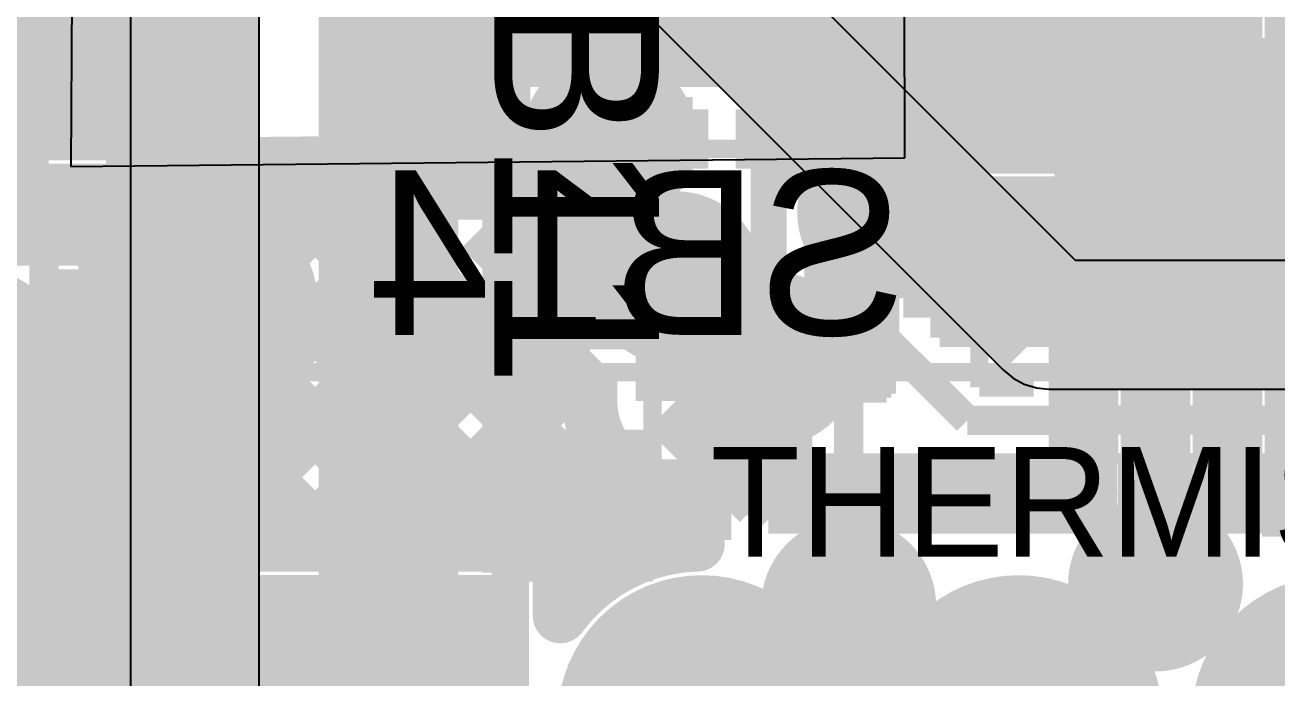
# Model space of a CAD drawing. Header units: millimetres. Extents: x 1.69 to 2.7, y 2.72 to 5.58.
# Drawn here: x 2.0279 to 2.37, y 3.7635 to 3.942 of the extents above; entities that cross this region are included whole.
import ezdxf

# ---------------------------------------------------------------- set-up
doc = ezdxf.new("R2010")
doc.units = ezdxf.units.MM
doc.header["$MEASUREMENT"] = 0
for name, color, linetype in [('BottomLayer', 5, 'Continuous'), ('BottomOverlay', 54, 'Continuous'), ('BottomPaste', 16, 'Continuous'), ('BottomSolder', 6, 'Continuous'), ('InternalPlane1', 76, 'Continuous'), ('InternalPlane2', 16, 'Continuous'), ('MultiLayer', 9, 'Continuous'), ('PadHoleLayer', 156, 'Continuous'), ('TopLayer', 1, 'Continuous'), ('TopOverlay', 2, 'Continuous'), ('TopPaste', 8, 'Continuous'), ('TopSolder', 216, 'Continuous'), ('ViaHoleLayer', 16, 'Continuous')]:
    doc.layers.add(name, color=color, linetype=linetype)

# ---------------------------------------------------------------- blocks, each defined once
blk = doc.blocks.new('8_UDFN_11')
at = {"layer": 'TopLayer'}
for points in [[(-0.04646, 0.02362), (-0.02658, 0.02362), (-0.04646, 0.03543), (-0.02658, 0.03543)], [(0.02658, 0.02362), (0.04646, 0.02362), (0.02658, 0.03543), (0.04646, 0.03543)], [(-0.01772, -0.03346), (0.01772, -0.03346), (-0.01772, 0.03346), (0.01772, 0.03346)], [(-0.04646, 0.00394), (-0.02658, 0.00394), (-0.04646, 0.01575), (-0.02658, 0.01575)], [(0.02658, 0.00394), (0.04646, 0.00394), (0.02658, 0.01575), (0.04646, 0.01575)], [(-0.04646, -0.01575), (-0.02658, -0.01575), (-0.04646, -0.00394), (-0.02658, -0.00394)], [(0.02658, -0.01575), (0.04646, -0.01575), (0.02658, -0.00394), (0.04646, -0.00394)], [(-0.04646, -0.03543), (-0.02658, -0.03543), (-0.04646, -0.02362), (-0.02658, -0.02362)], [(0.02658, -0.03543), (0.04646, -0.03543), (0.02658, -0.02362), (0.04646, -0.02362)]]:
    blk.add_solid(points, dxfattribs=at)
at = {"layer": 'TopOverlay'}
for points, const_width in [([(-0.04617, 0.043, 1), (-0.04783, 0.043, 1)], 0.00787), ([(-0.0498, 0.043, 1), (-0.04587, 0.043, 1)], 0.00394), ([(-0.04813, 0.043, 1), (-0.0442, 0.043, 1)], 0.00394)]:
    blk.add_lwpolyline(points, format="xyb", close=True, dxfattribs=dict(at, const_width=const_width))
at = {"layer": 'TopOverlay', "const_width": 0.005}
for points in [[(-0.03017, 0.043), (0.03983, 0.043)], [(-0.03017, -0.043), (0.03983, -0.043)]]:
    blk.add_lwpolyline(points, dxfattribs=at)
at = {"layer": 'TopPaste'}
for points in [[(-0.04646, 0.02362), (-0.02658, 0.02362), (-0.04646, 0.03543), (-0.02658, 0.03543)], [(0.02658, 0.02362), (0.04646, 0.02362), (0.02658, 0.03543), (0.04646, 0.03543)], [(-0.01772, -0.03346), (0.01772, -0.03346), (-0.01772, 0.03346), (0.01772, 0.03346)], [(-0.04646, 0.00394), (-0.02658, 0.00394), (-0.04646, 0.01575), (-0.02658, 0.01575)], [(0.02658, 0.00394), (0.04646, 0.00394), (0.02658, 0.01575), (0.04646, 0.01575)], [(-0.04646, -0.01575), (-0.02658, -0.01575), (-0.04646, -0.00394), (-0.02658, -0.00394)], [(0.02658, -0.01575), (0.04646, -0.01575), (0.02658, -0.00394), (0.04646, -0.00394)], [(-0.04646, -0.03543), (-0.02658, -0.03543), (-0.04646, -0.02362), (-0.02658, -0.02362)], [(0.02658, -0.03543), (0.04646, -0.03543), (0.02658, -0.02362), (0.04646, -0.02362)]]:
    blk.add_solid(points, dxfattribs=at)
at = {"layer": 'TopSolder'}
for points in [[(-0.05046, 0.01962), (-0.02258, 0.01962), (-0.05046, 0.03943), (-0.02258, 0.03943)], [(0.02258, 0.01962), (0.05046, 0.01962), (0.02258, 0.03943), (0.05046, 0.03943)], [(-0.02172, -0.03746), (0.02172, -0.03746), (-0.02172, 0.03746), (0.02172, 0.03746)], [(-0.05046, -0.00006), (-0.02258, -0.00006), (-0.05046, 0.01975), (-0.02258, 0.01975)], [(0.02258, -0.00006), (0.05046, -0.00006), (0.02258, 0.01975), (0.05046, 0.01975)], [(-0.05046, -0.01975), (-0.02258, -0.01975), (-0.05046, 0.00006), (-0.02258, 0.00006)], [(0.02258, -0.01975), (0.05046, -0.01975), (0.02258, 0.00006), (0.05046, 0.00006)], [(-0.05046, -0.03943), (-0.02258, -0.03943), (-0.05046, -0.01962), (-0.02258, -0.01962)], [(0.02258, -0.03943), (0.05046, -0.03943), (0.02258, -0.01962), (0.05046, -0.01962)]]:
    blk.add_solid(points, dxfattribs=at)
blk = doc.blocks.new('16_WQFN__3_3__14')
at = {"layer": 'TopLayer'}
for points in [[(-0.03504, 0.04134), (-0.02402, 0.04134), (-0.03504, 0.0748), (-0.02402, 0.0748)], [(-0.01535, 0.04134), (-0.00433, 0.04134), (-0.01535, 0.0748), (-0.00433, 0.0748)], [(0.00433, 0.04134), (0.01535, 0.04134), (0.00433, 0.0748), (0.01535, 0.0748)], [(0.02402, 0.04134), (0.03504, 0.04134), (0.02402, 0.0748), (0.03504, 0.0748)], [(-0.0748, 0.02402), (-0.04134, 0.02402), (-0.0748, 0.03504), (-0.04134, 0.03504)], [(0.04134, 0.02402), (0.0748, 0.02402), (0.04134, 0.03504), (0.0748, 0.03504)], [(-0.03346, -0.03346), (0.03346, -0.03346), (-0.03346, 0.03346), (0.03346, 0.03346)], [(-0.0748, 0.00433), (-0.04134, 0.00433), (-0.0748, 0.01535), (-0.04134, 0.01535)], [(0.04134, 0.00433), (0.0748, 0.00433), (0.04134, 0.01535), (0.0748, 0.01535)], [(-0.0748, -0.01535), (-0.04134, -0.01535), (-0.0748, -0.00433), (-0.04134, -0.00433)], [(0.04134, -0.01535), (0.0748, -0.01535), (0.04134, -0.00433), (0.0748, -0.00433)], [(-0.0748, -0.03504), (-0.04134, -0.03504), (-0.0748, -0.02402), (-0.04134, -0.02402)], [(0.04134, -0.03504), (0.0748, -0.03504), (0.04134, -0.02402), (0.0748, -0.02402)], [(-0.03504, -0.0748), (-0.02402, -0.0748), (-0.03504, -0.04134), (-0.02402, -0.04134)], [(-0.01535, -0.0748), (-0.00433, -0.0748), (-0.01535, -0.04134), (-0.00433, -0.04134)], [(0.00433, -0.0748), (0.01535, -0.0748), (0.00433, -0.04134), (0.01535, -0.04134)], [(0.02402, -0.0748), (0.03504, -0.0748), (0.02402, -0.04134), (0.03504, -0.04134)]]:
    blk.add_solid(points, dxfattribs=at)
at = {"layer": 'TopOverlay', "const_width": 0.005}
for points in [[(-0.05813, 0.04405), (-0.05813, 0.0582)], [(-0.05813, 0.0582), (-0.04329, 0.0582)], [(0.04358, 0.058), (0.05842, 0.058)], [(0.05842, 0.04385), (0.05842, 0.058)], [(-0.058, -0.05807), (-0.058, -0.04393)], [(0.059, -0.05807), (0.059, -0.04393)], [(-0.058, -0.05807), (-0.04316, -0.05807)], [(0.04416, -0.05807), (0.059, -0.05807)]]:
    blk.add_lwpolyline(points, dxfattribs=at)
at = {"layer": 'TopOverlay'}
for points, const_width in [([(-0.074, 0.043, 1), (-0.078, 0.043, 1)], 0.005), ([(-0.07925, 0.043, 1), (-0.07675, 0.043, 1)], 0.0025), ([(-0.07525, 0.043, 1), (-0.07275, 0.043, 1)], 0.0025)]:
    blk.add_lwpolyline(points, format="xyb", close=True, dxfattribs=dict(at, const_width=const_width))
at = {"layer": 'TopPaste'}
for points in [[(-0.03504, 0.04134), (-0.02402, 0.04134), (-0.03504, 0.0748), (-0.02402, 0.0748)], [(-0.01535, 0.04134), (-0.00433, 0.04134), (-0.01535, 0.0748), (-0.00433, 0.0748)], [(0.00433, 0.04134), (0.01535, 0.04134), (0.00433, 0.0748), (0.01535, 0.0748)], [(0.02402, 0.04134), (0.03504, 0.04134), (0.02402, 0.0748), (0.03504, 0.0748)], [(-0.0748, 0.02402), (-0.04134, 0.02402), (-0.0748, 0.03504), (-0.04134, 0.03504)], [(0.04134, 0.02402), (0.0748, 0.02402), (0.04134, 0.03504), (0.0748, 0.03504)], [(-0.03346, -0.03346), (0.03346, -0.03346), (-0.03346, 0.03346), (0.03346, 0.03346)], [(-0.0748, 0.00433), (-0.04134, 0.00433), (-0.0748, 0.01535), (-0.04134, 0.01535)], [(0.04134, 0.00433), (0.0748, 0.00433), (0.04134, 0.01535), (0.0748, 0.01535)], [(-0.0748, -0.01535), (-0.04134, -0.01535), (-0.0748, -0.00433), (-0.04134, -0.00433)], [(0.04134, -0.01535), (0.0748, -0.01535), (0.04134, -0.00433), (0.0748, -0.00433)], [(-0.0748, -0.03504), (-0.04134, -0.03504), (-0.0748, -0.02402), (-0.04134, -0.02402)], [(0.04134, -0.03504), (0.0748, -0.03504), (0.04134, -0.02402), (0.0748, -0.02402)], [(-0.03504, -0.0748), (-0.02402, -0.0748), (-0.03504, -0.04134), (-0.02402, -0.04134)], [(-0.01535, -0.0748), (-0.00433, -0.0748), (-0.01535, -0.04134), (-0.00433, -0.04134)], [(0.00433, -0.0748), (0.01535, -0.0748), (0.00433, -0.04134), (0.01535, -0.04134)], [(0.02402, -0.0748), (0.03504, -0.0748), (0.02402, -0.04134), (0.03504, -0.04134)]]:
    blk.add_solid(points, dxfattribs=at)
at = {"layer": 'TopSolder'}
for points in [[(-0.03904, 0.03734), (-0.02002, 0.03734), (-0.03904, 0.0788), (-0.02002, 0.0788)], [(-0.01935, 0.03734), (-0.00033, 0.03734), (-0.01935, 0.0788), (-0.00033, 0.0788)], [(0.00033, 0.03734), (0.01935, 0.03734), (0.00033, 0.0788), (0.01935, 0.0788)], [(0.02002, 0.03734), (0.03904, 0.03734), (0.02002, 0.0788), (0.03904, 0.0788)], [(-0.0788, 0.02002), (-0.03734, 0.02002), (-0.0788, 0.03904), (-0.03734, 0.03904)], [(0.03734, 0.02002), (0.0788, 0.02002), (0.03734, 0.03904), (0.0788, 0.03904)], [(-0.03746, -0.03746), (0.03746, -0.03746), (-0.03746, 0.03746), (0.03746, 0.03746)], [(-0.0788, 0.00033), (-0.03734, 0.00033), (-0.0788, 0.01935), (-0.03734, 0.01935)], [(0.03734, 0.00033), (0.0788, 0.00033), (0.03734, 0.01935), (0.0788, 0.01935)], [(-0.0788, -0.01935), (-0.03734, -0.01935), (-0.0788, -0.00033), (-0.03734, -0.00033)], [(0.03734, -0.01935), (0.0788, -0.01935), (0.03734, -0.00033), (0.0788, -0.00033)], [(-0.0788, -0.03904), (-0.03734, -0.03904), (-0.0788, -0.02002), (-0.03734, -0.02002)], [(0.03734, -0.03904), (0.0788, -0.03904), (0.03734, -0.02002), (0.0788, -0.02002)], [(-0.03904, -0.0788), (-0.02002, -0.0788), (-0.03904, -0.03734), (-0.02002, -0.03734)], [(-0.01935, -0.0788), (-0.00033, -0.0788), (-0.01935, -0.03734), (-0.00033, -0.03734)], [(0.00033, -0.0788), (0.01935, -0.0788), (0.00033, -0.03734), (0.01935, -0.03734)], [(0.02002, -0.0788), (0.03904, -0.0788), (0.02002, -0.03734), (0.03904, -0.03734)]]:
    blk.add_solid(points, dxfattribs=at)
blk = doc.blocks.new('HTP_CON_M411H_B_15')
at = {"layer": 'BottomLayer', "const_width": 0.03543}
for points in [[(-0.06102, -0.00394, 1), (-0.02559, -0.00394, 1)], [(0.02559, -0.00394, 1), (0.06102, -0.00394, 1)], [(0.1122, -0.00394, 1), (0.14764, -0.00394, 1)]]:
    blk.add_lwpolyline(points, format="xyb", close=True, dxfattribs=at)
at = {"layer": 'BottomLayer'}
for points in [[(-0.16535, -0.03937), (-0.09449, -0.03937), (-0.16535, 0.0315), (-0.09449, 0.0315)], [(-0.21949, -0.0187), (-0.17421, -0.0187), (-0.21949, 0.02657), (-0.17421, 0.02657)]]:
    blk.add_solid(points, dxfattribs=at)
at = {"layer": 'BottomOverlay', "const_width": 0.005}
blk.add_lwpolyline([(-0.268, 0.091), (0.268, 0.091)], dxfattribs=at)
at = {"layer": 'BottomPaste'}
blk.add_solid([(-0.21949, -0.0187), (-0.17421, -0.0187), (-0.21949, 0.02657), (-0.17421, 0.02657)], dxfattribs=at)
at = {"layer": 'BottomSolder', "const_width": 0.03943}
for points in [[(-0.06302, -0.00394, 1), (-0.02359, -0.00394, 1)], [(0.02359, -0.00394, 1), (0.06302, -0.00394, 1)], [(0.1102, -0.00394, 1), (0.14964, -0.00394, 1)]]:
    blk.add_lwpolyline(points, format="xyb", close=True, dxfattribs=at)
at = {"layer": 'BottomSolder'}
for points in [[(-0.16935, -0.04337), (-0.09049, -0.04337), (-0.16935, 0.0355), (-0.09049, 0.0355)], [(-0.22349, -0.0227), (-0.17021, -0.0227), (-0.22349, 0.03057), (-0.17021, 0.03057)]]:
    blk.add_solid(points, dxfattribs=at)
at = {"layer": 'InternalPlane1', "const_width": 0.03572}
for points in [[(-0.14778, -0.00394, 1), (-0.11206, -0.00394, 1)], [(-0.06117, -0.00394, 1), (-0.02545, -0.00394, 1)], [(0.02545, -0.00394, 1), (0.06117, -0.00394, 1)], [(0.11206, -0.00394, 1), (0.14778, -0.00394, 1)]]:
    blk.add_lwpolyline(points, format="xyb", close=True, dxfattribs=at)
at = {"layer": 'InternalPlane2', "const_width": 0.03572}
for points in [[(-0.14778, -0.00394, 1), (-0.11206, -0.00394, 1)], [(-0.06117, -0.00394, 1), (-0.02545, -0.00394, 1)], [(0.02545, -0.00394, 1), (0.06117, -0.00394, 1)]]:
    blk.add_lwpolyline(points, format="xyb", close=True, dxfattribs=at)
at = {"layer": 'MultiLayer', "const_width": 0.03543}
for points in [[(-0.06102, -0.00394, 1), (-0.02559, -0.00394, 1)], [(0.02559, -0.00394, 1), (0.06102, -0.00394, 1)], [(0.1122, -0.00394, 1), (0.14764, -0.00394, 1)]]:
    blk.add_lwpolyline(points, format="xyb", close=True, dxfattribs=at)
at = {"layer": 'MultiLayer'}
blk.add_solid([(-0.16535, -0.03937), (-0.09449, -0.03937), (-0.16535, 0.0315), (-0.09449, 0.0315)], dxfattribs=at)
at = {"layer": 'PadHoleLayer', "const_width": 0.01772}
for points in [[(-0.13878, -0.00394, 1), (-0.12106, -0.00394, 1)], [(-0.05217, -0.00394, 1), (-0.03445, -0.00394, 1)], [(0.03445, -0.00394, 1), (0.05217, -0.00394, 1)], [(0.12106, -0.00394, 1), (0.13878, -0.00394, 1)]]:
    blk.add_lwpolyline(points, format="xyb", close=True, dxfattribs=at)
at = {"layer": 'TopLayer', "const_width": 0.03543}
for points in [[(-0.06102, -0.00394, 1), (-0.02559, -0.00394, 1)], [(0.02559, -0.00394, 1), (0.06102, -0.00394, 1)], [(0.1122, -0.00394, 1), (0.14764, -0.00394, 1)]]:
    blk.add_lwpolyline(points, format="xyb", close=True, dxfattribs=at)
at = {"layer": 'TopLayer'}
blk.add_solid([(-0.16535, -0.03937), (-0.09449, -0.03937), (-0.16535, 0.0315), (-0.09449, 0.0315)], dxfattribs=at)
at = {"layer": 'TopSolder', "const_width": 0.03943}
for points in [[(-0.06302, -0.00394, 1), (-0.02359, -0.00394, 1)], [(0.02359, -0.00394, 1), (0.06302, -0.00394, 1)], [(0.1102, -0.00394, 1), (0.14964, -0.00394, 1)]]:
    blk.add_lwpolyline(points, format="xyb", close=True, dxfattribs=at)
at = {"layer": 'TopSolder'}
blk.add_solid([(-0.16935, -0.04337), (-0.09049, -0.04337), (-0.16935, 0.0355), (-0.09049, 0.0355)], dxfattribs=at)
blk = doc.blocks.new('AMDLA4530Q_4R7MT_B_17')
at = {"layer": 'BottomLayer'}
for points in [[(-0.10827, -0.03543), (-0.04921, -0.03543), (-0.10827, 0.03543), (-0.04921, 0.03543)], [(0.04921, -0.03543), (0.10827, -0.03543), (0.04921, 0.03543), (0.10827, 0.03543)]]:
    blk.add_solid(points, dxfattribs=at)
at = {"layer": 'BottomOverlay', "const_width": 0.005}
for points in [[(-0.10346, 0.09452), (0, 0.09452)], [(-0.10346, 0.05954), (-0.10346, 0.09452)], [(0, 0.09452), (0.10346, 0.09452)], [(0.10346, 0.05954), (0.10346, 0.09252)], [(-0.10346, 0.043), (-0.10346, 0.05954)], [(0.10346, 0.04454), (0.10346, 0.05954)], [(-0.10346, -0.05954), (-0.10346, -0.043)], [(0.10346, -0.05954), (0.10346, -0.04454)], [(-0.10346, -0.09452), (-0.10346, -0.05954)], [(0.10346, -0.09252), (0.10346, -0.05954)], [(-0.10346, -0.09452), (0, -0.09452)], [(0, -0.09452), (0.10346, -0.09452)]]:
    blk.add_lwpolyline(points, dxfattribs=at)
at = {"layer": 'BottomPaste'}
for points in [[(-0.10827, -0.03543), (-0.04921, -0.03543), (-0.10827, 0.03543), (-0.04921, 0.03543)], [(0.04921, -0.03543), (0.10827, -0.03543), (0.04921, 0.03543), (0.10827, 0.03543)]]:
    blk.add_solid(points, dxfattribs=at)
at = {"layer": 'BottomSolder'}
for points in [[(-0.11227, -0.03943), (-0.04521, -0.03943), (-0.11227, 0.03943), (-0.04521, 0.03943)], [(0.04521, -0.03943), (0.11227, -0.03943), (0.04521, 0.03943), (0.11227, 0.03943)]]:
    blk.add_solid(points, dxfattribs=at)
blk = doc.blocks.new('CAP_0201_19')
at = {"layer": 'TopLayer'}
for points in [[(-0.01772, -0.00591), (-0.00591, -0.00591), (-0.01772, 0.00591), (-0.00591, 0.00591)], [(0.00591, -0.00591), (0.01772, -0.00591), (0.00591, 0.00591), (0.01772, 0.00591)]]:
    blk.add_solid(points, dxfattribs=at)
at = {"layer": 'TopOverlay', "const_width": 0.005}
for points in [[(-0.021, 0.009), (-0.021, -0.009)], [(-0.008, 0.009), (-0.021, 0.009)], [(0.021, 0.009), (0.008, 0.009)], [(0.021, 0.009), (0.021, -0.009)], [(-0.008, -0.009), (-0.021, -0.009)], [(0.021, -0.009), (0.008, -0.009)]]:
    blk.add_lwpolyline(points, dxfattribs=at)
at = {"layer": 'TopPaste'}
for points in [[(-0.01772, -0.00591), (-0.00591, -0.00591), (-0.01772, 0.00591), (-0.00591, 0.00591)], [(0.00591, -0.00591), (0.01772, -0.00591), (0.00591, 0.00591), (0.01772, 0.00591)]]:
    blk.add_solid(points, dxfattribs=at)
at = {"layer": 'TopSolder'}
for points in [[(-0.01988, -0.00807), (-0.00374, -0.00807), (-0.01988, 0.00807), (-0.00374, 0.00807)], [(0.00374, -0.00807), (0.01988, -0.00807), (0.00374, 0.00807), (0.01988, 0.00807)]]:
    blk.add_solid(points, dxfattribs=at)
blk = doc.blocks.new('R___0201_B_30')
at = {"layer": 'BottomLayer'}
for points in [[(-0.01614, -0.00728), (-0.00551, -0.00728), (-0.01614, 0.00728), (-0.00551, 0.00728)], [(0.00551, -0.00728), (0.01614, -0.00728), (0.00551, 0.00728), (0.01614, 0.00728)]]:
    blk.add_solid(points, dxfattribs=at)
at = {"layer": 'BottomOverlay', "const_width": 0.005}
for points in [[(-0.019, -0.01), (-0.019, 0.01)], [(-0.019, 0.01), (0.019, 0.01)], [(0.019, -0.01), (0.019, 0.01)], [(-0.019, -0.01), (0.019, -0.01)]]:
    blk.add_lwpolyline(points, dxfattribs=at)
at = {"layer": 'BottomPaste'}
for points in [[(-0.01614, -0.00728), (-0.00551, -0.00728), (-0.01614, 0.00728), (-0.00551, 0.00728)], [(0.00551, -0.00728), (0.01614, -0.00728), (0.00551, 0.00728), (0.01614, 0.00728)]]:
    blk.add_solid(points, dxfattribs=at)
at = {"layer": 'BottomSolder'}
for points in [[(-0.02014, -0.01128), (-0.00151, -0.01128), (-0.02014, 0.01128), (-0.00151, 0.01128)], [(0.00151, -0.01128), (0.02014, -0.01128), (0.00151, 0.01128), (0.02014, 0.01128)]]:
    blk.add_solid(points, dxfattribs=at)
blk = doc.blocks.new('C___0402_B_31')
at = {"layer": 'BottomLayer'}
for points in [[(-0.0275, 0.0125), (-0.0275, -0.0125), (-0.0095, 0.0125), (-0.0095, -0.0125)], [(0.0095, 0.0125), (0.0095, -0.0125), (0.0275, 0.0125), (0.0275, -0.0125)]]:
    blk.add_solid(points, dxfattribs=at)
at = {"layer": 'BottomOverlay', "const_width": 0.005}
for points in [[(-0.031, 0.016), (-0.031, -0.016)], [(-0.031, 0.016), (-0.011, 0.016)], [(0.011, 0.016), (0.031, 0.016)], [(0.031, 0.016), (0.031, -0.016)], [(-0.031, -0.016), (-0.011, -0.016)], [(0.011, -0.016), (0.031, -0.016)]]:
    blk.add_lwpolyline(points, dxfattribs=at)
at = {"layer": 'BottomPaste'}
for points in [[(-0.0275, 0.0125), (-0.0275, -0.0125), (-0.0095, 0.0125), (-0.0095, -0.0125)], [(0.0095, 0.0125), (0.0095, -0.0125), (0.0275, 0.0125), (0.0275, -0.0125)]]:
    blk.add_solid(points, dxfattribs=at)
at = {"layer": 'BottomSolder'}
for points in [[(-0.02986, 0.01486), (-0.02986, -0.01486), (-0.00714, 0.01486), (-0.00714, -0.01486)], [(0.00714, 0.01486), (0.00714, -0.01486), (0.02986, 0.01486), (0.02986, -0.01486)]]:
    blk.add_solid(points, dxfattribs=at)
blk = doc.blocks.new('S______B______B_38')
at = {"layer": 'BottomLayer'}
for points in [[(-0.045, 0.0175), (-0.045, -0.0175), (-0.015, 0.0175), (-0.015, -0.0175)], [(0.015, 0.0175), (0.015, -0.0175), (0.045, 0.0175), (0.045, -0.0175)]]:
    blk.add_solid(points, dxfattribs=at)
at = {"layer": 'BottomOverlay', "const_width": 0.005}
for points in [[(-0.05, 0.022), (0.05, 0.022)], [(-0.05, 0.022), (-0.05, -0.022)], [(0.05, 0.022), (0.05, -0.022)], [(-0.05, -0.022), (0.05, -0.022)]]:
    blk.add_lwpolyline(points, dxfattribs=at)
at = {"layer": 'BottomPaste'}
for points in [[(-0.045, 0.0175), (-0.045, -0.0175), (-0.015, 0.0175), (-0.015, -0.0175)], [(0.015, 0.0175), (0.015, -0.0175), (0.045, 0.0175), (0.045, -0.0175)]]:
    blk.add_solid(points, dxfattribs=at)
at = {"layer": 'BottomSolder'}
for points in [[(-0.049, 0.0215), (-0.049, -0.0215), (-0.011, 0.0215), (-0.011, -0.0215)], [(0.011, 0.0215), (0.011, -0.0215), (0.049, 0.0215), (0.049, -0.0215)]]:
    blk.add_solid(points, dxfattribs=at)
blk = doc.blocks.new('S______B______B_40')
at = {"layer": 'BottomLayer'}
for points in [[(-0.045, 0.0175), (-0.045, -0.0175), (-0.015, 0.0175), (-0.015, -0.0175)], [(0.015, 0.0175), (0.015, -0.0175), (0.045, 0.0175), (0.045, -0.0175)]]:
    blk.add_solid(points, dxfattribs=at)
at = {"layer": 'BottomOverlay', "const_width": 0.005}
for points in [[(-0.05, 0.022), (0.05, 0.022)], [(-0.05, 0.022), (-0.05, -0.022)], [(0.05, 0.022), (0.05, -0.022)], [(-0.05, -0.022), (0.05, -0.022)]]:
    blk.add_lwpolyline(points, dxfattribs=at)
at = {"layer": 'BottomPaste'}
for points in [[(-0.045, 0.0175), (-0.045, -0.0175), (-0.015, 0.0175), (-0.015, -0.0175)], [(0.015, 0.0175), (0.015, -0.0175), (0.045, 0.0175), (0.045, -0.0175)]]:
    blk.add_solid(points, dxfattribs=at)
at = {"layer": 'BottomSolder'}
for points in [[(-0.049, 0.0215), (-0.049, -0.0215), (-0.011, 0.0215), (-0.011, -0.0215)], [(0.011, 0.0215), (0.011, -0.0215), (0.049, 0.0215), (0.049, -0.0215)]]:
    blk.add_solid(points, dxfattribs=at)
blk = doc.blocks.new('S______B______41')
at = {"layer": 'TopLayer'}
for points in [[(-0.015, -0.0175), (-0.015, 0.0175), (-0.045, -0.0175), (-0.045, 0.0175)], [(0.045, -0.0175), (0.045, 0.0175), (0.015, -0.0175), (0.015, 0.0175)]]:
    blk.add_solid(points, dxfattribs=at)
at = {"layer": 'TopOverlay', "const_width": 0.005}
for points in [[(0.05, 0.022), (-0.05, 0.022)], [(-0.05, -0.022), (-0.05, 0.022)], [(0.05, -0.022), (0.05, 0.022)], [(0.05, -0.022), (-0.05, -0.022)]]:
    blk.add_lwpolyline(points, dxfattribs=at)
at = {"layer": 'TopPaste'}
for points in [[(-0.015, -0.0175), (-0.015, 0.0175), (-0.045, -0.0175), (-0.045, 0.0175)], [(0.045, -0.0175), (0.045, 0.0175), (0.015, -0.0175), (0.015, 0.0175)]]:
    blk.add_solid(points, dxfattribs=at)
at = {"layer": 'TopSolder'}
for points in [[(-0.011, -0.0215), (-0.011, 0.0215), (-0.049, -0.0215), (-0.049, 0.0215)], [(0.049, -0.0215), (0.049, 0.0215), (0.011, -0.0215), (0.011, 0.0215)]]:
    blk.add_solid(points, dxfattribs=at)
blk = doc.blocks.new('R___0201_B_50')
at = {"layer": 'BottomLayer'}
for points in [[(-0.01614, -0.00728), (-0.00551, -0.00728), (-0.01614, 0.00728), (-0.00551, 0.00728)], [(0.00551, -0.00728), (0.01614, -0.00728), (0.00551, 0.00728), (0.01614, 0.00728)]]:
    blk.add_solid(points, dxfattribs=at)
at = {"layer": 'BottomOverlay', "const_width": 0.005}
for points in [[(-0.019, 0.01), (-0.019, -0.01)], [(-0.019, 0.01), (0.019, 0.01)], [(0.019, 0.01), (0.019, -0.01)], [(-0.019, -0.01), (0.019, -0.01)]]:
    blk.add_lwpolyline(points, dxfattribs=at)
at = {"layer": 'BottomPaste'}
for points in [[(-0.01614, -0.00728), (-0.00551, -0.00728), (-0.01614, 0.00728), (-0.00551, 0.00728)], [(0.00551, -0.00728), (0.01614, -0.00728), (0.00551, 0.00728), (0.01614, 0.00728)]]:
    blk.add_solid(points, dxfattribs=at)
at = {"layer": 'BottomSolder'}
for points in [[(-0.02014, -0.01128), (-0.00151, -0.01128), (-0.02014, 0.01128), (-0.00151, 0.01128)], [(0.00151, -0.01128), (0.02014, -0.01128), (0.00151, 0.01128), (0.02014, 0.01128)]]:
    blk.add_solid(points, dxfattribs=at)
blk = doc.blocks.new('R___0201_54')
at = {"layer": 'TopLayer'}
for points in [[(-0.01614, -0.00728), (-0.00551, -0.00728), (-0.01614, 0.00728), (-0.00551, 0.00728)], [(0.00551, -0.00728), (0.01614, -0.00728), (0.00551, 0.00728), (0.01614, 0.00728)]]:
    blk.add_solid(points, dxfattribs=at)
at = {"layer": 'TopOverlay', "const_width": 0.005}
for points in [[(-0.019, -0.01), (-0.019, 0.01)], [(0.019, 0.01), (-0.019, 0.01)], [(0.019, -0.01), (0.019, 0.01)], [(0.019, -0.01), (-0.019, -0.01)]]:
    blk.add_lwpolyline(points, dxfattribs=at)
at = {"layer": 'TopPaste'}
for points in [[(-0.01614, -0.00728), (-0.00551, -0.00728), (-0.01614, 0.00728), (-0.00551, 0.00728)], [(0.00551, -0.00728), (0.01614, -0.00728), (0.00551, 0.00728), (0.01614, 0.00728)]]:
    blk.add_solid(points, dxfattribs=at)
at = {"layer": 'TopSolder'}
for points in [[(-0.02014, -0.01128), (-0.00151, -0.01128), (-0.02014, 0.01128), (-0.00151, 0.01128)], [(0.00151, -0.01128), (0.02014, -0.01128), (0.00151, 0.01128), (0.02014, 0.01128)]]:
    blk.add_solid(points, dxfattribs=at)
blk = doc.blocks.new('TEST_POINT_68')
at = {"layer": 'TopLayer', "const_width": 0.03}
blk.add_lwpolyline([(-0.015, 0, 1), (0.015, 0, 1)], format="xyb", close=True, dxfattribs=at)
at = {"layer": 'TopOverlay', "const_width": 0.00787}
for points in [[(-0.037, 0.017), (-0.017, 0.037)], [(0.017, 0.037), (-0.017, 0.037)], [(0.017, 0.037), (-0.017, 0.037)], [(0.037, 0.017), (0.017, 0.037)], [(-0.037, -0.017), (-0.037, 0.017)], [(0.037, -0.017), (0.037, 0.017)], [(-0.017, -0.037), (-0.037, -0.017)], [(0.017, -0.037), (0.037, -0.017)], [(0.017, -0.037), (-0.017, -0.037)], [(0.017, -0.037), (-0.017, -0.037)]]:
    blk.add_lwpolyline(points, dxfattribs=at)
at = {"layer": 'TopPaste', "const_width": 0.03}
blk.add_lwpolyline([(-0.015, 0, 1), (0.015, 0, 1)], format="xyb", close=True, dxfattribs=at)
at = {"layer": 'TopSolder', "const_width": 0.034}
blk.add_lwpolyline([(-0.017, 0, 1), (0.017, 0, 1)], format="xyb", close=True, dxfattribs=at)
blk = doc.blocks.new('CAP_0201_86')
at = {"layer": 'TopLayer'}
for points in [[(-0.01772, -0.00591), (-0.00591, -0.00591), (-0.01772, 0.00591), (-0.00591, 0.00591)], [(0.00591, -0.00591), (0.01772, -0.00591), (0.00591, 0.00591), (0.01772, 0.00591)]]:
    blk.add_solid(points, dxfattribs=at)
at = {"layer": 'TopOverlay', "const_width": 0.005}
for points in [[(-0.021, 0.009), (-0.008, 0.009)], [(-0.021, 0.009), (-0.021, -0.009)], [(0.008, 0.009), (0.021, 0.009)], [(0.021, 0.009), (0.021, -0.009)], [(-0.021, -0.009), (-0.008, -0.009)], [(0.008, -0.009), (0.021, -0.009)]]:
    blk.add_lwpolyline(points, dxfattribs=at)
at = {"layer": 'TopPaste'}
for points in [[(-0.01772, -0.00591), (-0.00591, -0.00591), (-0.01772, 0.00591), (-0.00591, 0.00591)], [(0.00591, -0.00591), (0.01772, -0.00591), (0.00591, 0.00591), (0.01772, 0.00591)]]:
    blk.add_solid(points, dxfattribs=at)
at = {"layer": 'TopSolder'}
for points in [[(-0.01988, -0.00807), (-0.00374, -0.00807), (-0.01988, 0.00807), (-0.00374, 0.00807)], [(0.00374, -0.00807), (0.01988, -0.00807), (0.00374, 0.00807), (0.01988, 0.00807)]]:
    blk.add_solid(points, dxfattribs=at)

msp = doc.modelspace()

# ---------------------------------------------------------------- linework, layer by layer
at = {"layer": 'BottomLayer'}
for p, q in [((2.04156, 4.10024), (2.04038, 3.90339)), ((2.26834, 3.90576), (2.26794, 4.10024)), ((2.04038, 3.90339), (2.26834, 3.90576))]:
    msp.add_line(p, q, dxfattribs=at)
for points, const_width in [([(2.15495, 3.88883), (2.15495, 4.05772)], 0.022), ([(2.26824, 3.95479), (2.26829, 3.92771)], 0.015), ([(2.26824, 3.9543), (2.27768, 3.94486)], 0.015), ([(2.26827, 3.93704), (2.2772, 3.94598)], 0.015), ([(2.31056, 3.92771), (2.31056, 3.93417)], 0.015), ([(2.28722, 3.92771), (2.29181, 3.93229)], 0.015), ([(2.28925, 3.93329), (2.29483, 3.92771)], 0.015), ([(2.26829, 3.92771), (2.31056, 3.92771)], 0.015), ([(2.23206, 3.90176), (2.24151, 3.91121)], 0.008), ([(2.24151, 3.91121), (2.34044, 3.91121)], 0.008), ([(2.34044, 3.91121), (2.34511, 3.90654)], 0.008), ([(2.04998, 3.90349), (2.13145, 3.90434)], 0.015), ([(2.04998, 3.88846), (2.06517, 3.90365)], 0.015), ([(2.04998, 3.87471), (2.04998, 3.90349)], 0.015), ([(2.06434, 3.90364), (2.0774, 3.89059)], 0.015), ([(2.07995, 3.89015), (2.09375, 3.90395)], 0.015), ([(2.09233, 3.90393), (2.19836, 3.79791)], 0.015), ([(2.09655, 3.87846), (2.12233, 3.90424)], 0.015), ([(2.12033, 3.90422), (2.13145, 3.8931)], 0.015), ([(2.13145, 3.88883), (2.13145, 3.90434)], 0.015), ([(2.23206, 3.85079), (2.23206, 3.90176)], 0.008), ([(2.04998, 3.88972), (2.05613, 3.88357)], 0.015), ([(2.15495, 3.88883), (2.17109, 3.87268)], 0.022), ([(2.26282, 3.85654), (2.26282, 3.89079)], 0.008), ([(2.03216, 3.88883), (2.03304, 3.88794)], 0.008), ([(2.03304, 3.85246), (2.03304, 3.88794)], 0.008), ([(2.09618, 3.8498), (2.13171, 3.88534)], 0.015), ([(2.07424, 3.86442), (2.07424, 3.88327)], 0.01), ([(2.17109, 3.87268), (2.20574, 3.87268)], 0.022), ([(2.20574, 3.83922), (2.20574, 3.87268)], 0.022), ([(2.13835, 3.87219), (2.15446, 3.85608)], 0.015), ([(2.06988, 3.79522), (2.1426, 3.86794)], 0.015), ([(2.10041, 3.86757), (2.16784, 3.80014)], 0.015), ([(2.28878, 3.87055), (2.30978, 3.87055)], 0.008), ([(2.05538, 3.86442), (2.07424, 3.86442)], 0.01), ([(2.07424, 3.86442), (2.0931, 3.86442)], 0.01), ([(2.07424, 3.84556), (2.07424, 3.86442)], 0.01), ([(2.10309, 3.80014), (2.1569, 3.85395)], 0.015), ([(2.26282, 3.85654), (2.28541, 3.83396)], 0.008), ([(2.03304, 3.85246), (2.04038, 3.84513)], 0.008), ([(2.13137, 3.80014), (2.18041, 3.84918)], 0.015), ([(2.17109, 3.84918), (2.18224, 3.84918)], 0.015), ([(2.17537, 3.84918), (2.18224, 3.84231)], 0.015), ([(2.18224, 3.83922), (2.18224, 3.84918)], 0.015), ([(2.09339, 3.84631), (2.13955, 3.80014)], 0.015), ([(2.05688, 3.83625), (2.05688, 3.84458)], 0.015), ([(2.05688, 3.83879), (2.0602, 3.84211)], 0.015), ([(2.05947, 3.81309), (2.08886, 3.84248)], 0.015), ([(2.20574, 3.83922), (2.231, 3.81396)], 0.022), ([(2.04038, 3.82268), (2.04038, 3.84513)], 0.008), ([(2.07334, 3.83807), (2.11127, 3.80014)], 0.015), ([(2.28541, 3.83396), (2.31814, 3.83396)], 0.008), ([(2.31814, 3.83396), (2.31826, 3.83408)], 0.008), ([(2.31826, 3.83408), (2.35542, 3.83408)], 0.008), ([(2.35542, 3.83408), (2.35554, 3.83396)], 0.008), ([(2.35554, 3.83396), (2.46533, 3.83396)], 0.008), ([(2.15966, 3.80014), (2.18599, 3.82648)], 0.015), ([(2.0617, 3.82142), (2.08298, 3.80014)], 0.015), ([(2.18914, 3.82259), (2.21159, 3.80013)], 0.015), ([(2.231, 3.81396), (2.32642, 3.81396)], 0.022), ([(2.32642, 3.81396), (2.32654, 3.81408)], 0.022), ([(2.32654, 3.81408), (2.34714, 3.81408)], 0.022), ([(2.34714, 3.81408), (2.34726, 3.81396)], 0.022), ([(2.34726, 3.81396), (2.45029, 3.81396)], 0.022), ([(2.17414, 3.78635), (2.19976, 3.81196)], 0.015), ([(2.17414, 3.78635), (2.19976, 3.81196)], 0.015), ([(2.0508, 3.80404), (2.05962, 3.79522)], 0.015), ([(2.03605, 3.79522), (2.03605, 3.80177)], 0.015), ([(2.0416, 3.79522), (2.04998, 3.8036)], 0.015), ([(2.07828, 3.80014), (2.17414, 3.80014)], 0.015), ([(2.07828, 3.79522), (2.07828, 3.80014)], 0.015), ([(2.16784, 3.80014), (2.17414, 3.79384)], 0.015), ([(2.17414, 3.78052), (2.17414, 3.80014)], 0.015), ([(2.03605, 3.79522), (2.07828, 3.79522)], 0.015), ([(2.17414, 3.79384), (2.18044, 3.78755)], 0.015)]:
    msp.add_lwpolyline(points, dxfattribs=dict(at, const_width=const_width))
at = {"layer": 'BottomLayer', "const_width": 0.015}
for points in [[(2.31056, 3.93417, -0.540178), (2.27567, 3.95226)], [(2.04998, 3.87471, -0.817065), (2.1006, 3.86442)], [(2.13833, 3.87221, -0.198912), (2.13145, 3.88883)], [(2.13835, 3.87219, -0.199188), (2.13145, 3.88883)], [(2.1006, 3.86442, -0.644391), (2.05688, 3.84458)], [(2.17109, 3.84918, -0.199188), (2.15446, 3.85608)], [(2.17109, 3.84918, -0.198912), (2.15448, 3.85607)], [(2.18914, 3.82259, -0.199188), (2.18224, 3.83922)], [(2.18912, 3.8226, -0.198912), (2.18224, 3.83922)], [(2.05688, 3.83625, -0.17371), (2.06174, 3.82268)], [(2.06174, 3.82268, -0.475363), (2.03605, 3.80177)], [(2.17414, 3.78052, -0.232392), (2.21159, 3.80013)]]:
    msp.add_lwpolyline(points, format="xyb", dxfattribs=at)
at = {"layer": 'BottomLayer'}
for points, const_width in [([(2.30681, 3.93417, 1), (2.31431, 3.93417, 1)], 0.0075), ([(2.1832, 3.91087, 1), (2.19206, 3.91087, 1)], 0.00886), ([(2.25839, 3.89079, 1), (2.26725, 3.89079, 1)], 0.00886), ([(2.1277, 3.88883, 1), (2.1352, 3.88883, 1)], 0.0075), ([(2.1277, 3.88883, 1), (2.1352, 3.88883, 1)], 0.0075), ([(2.04623, 3.87471, 1), (2.05373, 3.87471, 1)], 0.0075), ([(2.20131, 3.87268, 1), (2.21017, 3.87268, 1)], 0.00886), ([(2.13458, 3.87221, 1), (2.14208, 3.87221, 1)], 0.0075), ([(2.1346, 3.87219, 1), (2.1421, 3.87219, 1)], 0.0075), ([(2.06981, 3.86442, 1), (2.07867, 3.86442, 1)], 0.00886), ([(2.09685, 3.86442, 1), (2.10435, 3.86442, 1)], 0.0075), ([(2.09685, 3.86442, 1), (2.10435, 3.86442, 1)], 0.0075), ([(2.15071, 3.85608, 1), (2.15821, 3.85608, 1)], 0.0075), ([(2.15072, 3.85607, 1), (2.15822, 3.85607, 1)], 0.0075), ([(2.22763, 3.85079, 1), (2.23649, 3.85079, 1)], 0.00886), ([(2.16734, 3.84918, 1), (2.17484, 3.84918, 1)], 0.0075), ([(2.16734, 3.84918, 1), (2.17484, 3.84918, 1)], 0.0075), ([(2.05313, 3.84458, 1), (2.06063, 3.84458, 1)], 0.0075), ([(2.17849, 3.83922, 1), (2.18599, 3.83922, 1)], 0.0075), ([(2.17849, 3.83922, 1), (2.18599, 3.83922, 1)], 0.0075), ([(2.05313, 3.83625, 1), (2.06063, 3.83625, 1)], 0.0075), ([(2.03595, 3.82268, 1), (2.04481, 3.82268, 1)], 0.00886), ([(2.05799, 3.82268, 1), (2.06549, 3.82268, 1)], 0.0075), ([(2.05799, 3.82268, 1), (2.06549, 3.82268, 1)], 0.0075), ([(2.18537, 3.8226, 1), (2.19287, 3.8226, 1)], 0.0075), ([(2.18539, 3.82259, 1), (2.19289, 3.82259, 1)], 0.0075), ([(2.0323, 3.80177, 1), (2.0398, 3.80177, 1)], 0.0075), ([(2.20784, 3.80013, 1), (2.21534, 3.80013, 1)], 0.0075), ([(2.33241, 3.78922, 1), (2.34127, 3.78922, 1)], 0.00886), ([(2.24855, 3.78331, 1), (2.25741, 3.78331, 1)], 0.00886), ([(2.17039, 3.78052, 1), (2.17789, 3.78052, 1)], 0.0075)]:
    msp.add_lwpolyline(points, format="xyb", close=True, dxfattribs=dict(at, const_width=const_width))
for points in [[(2.32306, 4.04434), (2.32306, 3.89709), (2.3644, 4.04434), (2.3644, 3.89709)], [(2.00967, 3.93489), (2.00967, 3.90812), (2.03251, 3.93489), (2.03251, 3.90812)], [(2.28251, 3.89158), (2.28251, 3.85457), (2.4081, 3.89158), (2.4081, 3.85457)]]:
    msp.add_solid(points, dxfattribs=at)
at = {"layer": 'InternalPlane1'}
for p, q in [((2.05666, 4.21785), (2.05666, 3.703)), ((2.09183, 3.71028), (2.09183, 4.1754)), ((2.31499, 3.87767), (2.1682, 4.02446)), ((2.13819, 4.00474), (2.29527, 3.84765)), ((2.41886, 3.87767), (2.31499, 3.87767)), ((2.29527, 3.84765), (2.29527, 3.84765)), ((2.29527, 3.84765), (2.29674, 3.84645)), ((2.29674, 3.84645), (2.29794, 3.84546)), ((2.29794, 3.84546), (2.30098, 3.84384)), ((2.30098, 3.84384), (2.30428, 3.84284)), ((2.30428, 3.84284), (2.30771, 3.8425)), ((2.30771, 3.8425), (2.41374, 3.8425))]:
    msp.add_line(p, q, dxfattribs=at)
at = {"layer": 'InternalPlane1', "const_width": 0.035}
for points in [[(2.07424, 3.703), (2.07424, 4.21785)], [(2.15062, 4.01717), (2.30771, 3.86009)], [(2.30771, 3.86009), (2.43133, 3.86009)]]:
    msp.add_lwpolyline(points, dxfattribs=at)
at = {"layer": 'InternalPlane1', "const_width": 0.02391}
for points in [[(2.17568, 3.91087, 1), (2.19958, 3.91087, 1)], [(2.25087, 3.89079, 1), (2.27478, 3.89079, 1)], [(2.19379, 3.87268, 1), (2.21769, 3.87268, 1)], [(2.06229, 3.86442, 1), (2.08619, 3.86442, 1)], [(2.00323, 3.85142, 1), (2.02714, 3.85142, 1)], [(2.22011, 3.85079, 1), (2.24401, 3.85079, 1)], [(2.02843, 3.82268, 1), (2.05234, 3.82268, 1)], [(2.32489, 3.78922, 1), (2.34879, 3.78922, 1)], [(2.24103, 3.78331, 1), (2.26493, 3.78331, 1)]]:
    msp.add_lwpolyline(points, format="xyb", close=True, dxfattribs=at)
at = {"layer": 'InternalPlane2', "const_width": 0.02391}
for points in [[(2.25087, 3.89079, 1), (2.27478, 3.89079, 1)], [(2.19379, 3.87268, 1), (2.21769, 3.87268, 1)], [(2.00323, 3.85142, 1), (2.02714, 3.85142, 1)], [(2.22011, 3.85079, 1), (2.24401, 3.85079, 1)], [(2.02843, 3.82268, 1), (2.05234, 3.82268, 1)]]:
    msp.add_lwpolyline(points, format="xyb", close=True, dxfattribs=at)
at = {"layer": 'MultiLayer', "const_width": 0.00886}
for points in [[(2.1832, 3.91087, 1), (2.19206, 3.91087, 1)], [(2.25839, 3.89079, 1), (2.26725, 3.89079, 1)], [(2.20131, 3.87268, 1), (2.21017, 3.87268, 1)], [(2.06981, 3.86442, 1), (2.07867, 3.86442, 1)], [(2.22763, 3.85079, 1), (2.23649, 3.85079, 1)], [(2.03595, 3.82268, 1), (2.04481, 3.82268, 1)], [(2.33241, 3.78922, 1), (2.34127, 3.78922, 1)], [(2.24855, 3.78331, 1), (2.25741, 3.78331, 1)]]:
    msp.add_lwpolyline(points, format="xyb", close=True, dxfattribs=at)
at = {"layer": 'TopLayer'}
for points, const_width in [([(2.31784, 3.90176), (2.34595, 3.92987)], 0.015), ([(2.31863, 3.91255), (2.31863, 3.92987)], 0.015), ([(2.31883, 3.92987), (2.33517, 3.92987)], 0.015), ([(2.31883, 3.92987), (2.33517, 3.92987)], 0.015), ([(2.32095, 3.92987), (2.33657, 3.91425)], 0.015), ([(2.33851, 3.92987), (2.35485, 3.92987)], 0.015), ([(2.33851, 3.92987), (2.35485, 3.92987)], 0.015), ([(2.33851, 3.92987), (2.35485, 3.92987)], 0.015), ([(2.34924, 3.92987), (2.35229, 3.92682)], 0.015), ([(2.35485, 3.92987), (2.3582, 3.92987)], 0.015), ([(2.35485, 3.92987), (2.3582, 3.92987)], 0.015), ([(2.35653, 3.92737), (2.37513, 3.92737)], 0.015), ([(2.3582, 3.92987), (2.37454, 3.92987)], 0.015), ([(2.3582, 3.92987), (2.37454, 3.92987)], 0.015), ([(2.3582, 3.92987), (2.37454, 3.92987)], 0.015), ([(2.37174, 3.92737), (2.37423, 3.92987)], 0.015), ([(2.33502, 3.9127), (2.34486, 3.92254)], 0.015), ([(2.15879, 3.89987), (2.15879, 3.91255)], 0.015), ([(2.31784, 3.9092), (2.31784, 3.91255)], 0.015), ([(2.32517, 3.90286), (2.33502, 3.9127)], 0.015), ([(2.16877, 3.91087), (2.18763, 3.91087)], 0.01), ([(2.18763, 3.91087), (2.18763, 3.91087)], 0.008), ([(2.18763, 3.91087), (2.20653, 3.91087)], 0.008), ([(2.23015, 3.88126), (2.23015, 3.91087)], 0.008), ([(2.23015, 3.91087), (2.23015, 3.91087)], 0.008), ([(2.23015, 3.91087), (2.28861, 3.91087)], 0.008), ([(2.31784, 3.89286), (2.31784, 3.9092)], 0.015), ([(2.31784, 3.89286), (2.31784, 3.9092)], 0.015), ([(2.34668, 3.90103), (2.35653, 3.91087)], 0.008), ([(2.35653, 3.91087), (2.40475, 3.91087)], 0.008), ([(2.31784, 3.9047), (2.32276, 3.89978)], 0.015), ([(2.15879, 3.89987), (2.16368, 3.89987)], 0.015), ([(2.33684, 3.89119), (2.34668, 3.90103)], 0.008), ([(2.34668, 3.90103), (2.37621, 3.8715)], 0.008), ([(2.31784, 3.88951), (2.31784, 3.89286)], 0.015), ([(2.32034, 3.87219), (2.32034, 3.89119)], 0.015), ([(2.07424, 3.86442), (2.07424, 3.8902)], 0.008), ([(2.26007, 3.89119), (2.26322, 3.89119)], 0.008), ([(2.26282, 3.89079), (2.26322, 3.89119)], 0.008), ([(2.26322, 3.89119), (2.28861, 3.89119)], 0.008), ([(2.31784, 3.87318), (2.31784, 3.88951)], 0.015), ([(2.31784, 3.87318), (2.31784, 3.88951)], 0.015), ([(2.33684, 3.84296), (2.33684, 3.89119)], 0.008), ([(2.31784, 3.87641), (2.32034, 3.87392)], 0.015), ([(2.31784, 3.87348), (2.32034, 3.87597)], 0.015), ([(2.1892, 3.87229), (2.1896, 3.87268)], 0.008), ([(2.03605, 3.85598), (2.03605, 3.86775)], 0.015), ([(2.03615, 3.86775), (2.0481, 3.86775)], 0.015), ([(2.03615, 3.86775), (2.0481, 3.86775)], 0.015), ([(2.04366, 3.86775), (2.0479, 3.86351)], 0.015), ([(2.18684, 3.87229), (2.1892, 3.87229)], 0.008), ([(2.18684, 3.87229), (2.18802, 3.87111)], 0.008), ([(2.18802, 3.87111), (2.1892, 3.87229)], 0.008), ([(2.1892, 3.87229), (2.22118, 3.87229)], 0.008), ([(2.25338, 3.8715), (2.28861, 3.8715)], 0.008), ([(2.05538, 3.86442), (2.07424, 3.86442)], 0.01), ([(2.07424, 3.84556), (2.07424, 3.86442)], 0.01), ([(2.03605, 3.84625), (2.04851, 3.8587)], 0.015), ([(2.23206, 3.82342), (2.23206, 3.85079)], 0.022), ([(2.0956, 3.80014), (2.0956, 3.84897)], 0.015), ([(2.09339, 3.84631), (2.0956, 3.8441)], 0.015), ([(2.25298, 3.84906), (2.25338, 3.84946)], 0.008), ([(2.25298, 3.78331), (2.25298, 3.84906)], 0.008), ([(2.05661, 3.83852), (2.0602, 3.84211)], 0.015), ([(2.0633, 3.81692), (2.08886, 3.84248)], 0.015), ([(2.33684, 3.78922), (2.33684, 3.84296)], 0.008), ([(2.07334, 3.83807), (2.0956, 3.81581)], 0.015), ([(2.35638, 3.81574), (2.35638, 3.83709)], 0.008), ([(2.0398, 3.77465), (2.0398, 3.8221)], 0.022), ([(2.22093, 3.81229), (2.23206, 3.82342)], 0.022), ([(2.0633, 3.8149), (2.0633, 3.8221)], 0.015), ([(2.0633, 3.81983), (2.08298, 3.80014)], 0.015), ([(2.07643, 3.80177), (2.0956, 3.82094)], 0.015), ([(2.0633, 3.8149), (2.07828, 3.79992)], 0.015), ([(2.18684, 3.81229), (2.22093, 3.81229)], 0.022), ([(2.35638, 3.81574), (2.36597, 3.80615)], 0.008), ([(2.36597, 3.80615), (2.40613, 3.80615)], 0.008), ([(2.07828, 3.80014), (2.0956, 3.80014)], 0.015)]:
    msp.add_lwpolyline(points, dxfattribs=dict(at, const_width=const_width))
for points, const_width in [([(2.34486, 3.92254, -0.198912), (2.35653, 3.92737)], 0.015), ([(2.34486, 3.92254, -0.198912), (2.35653, 3.92737)], 0.015), ([(2.16368, 3.89987, -0.12418), (2.16132, 3.91255)], 0.015), ([(2.32034, 3.89119, -0.198912), (2.32517, 3.90286)], 0.015), ([(2.32034, 3.89119, -0.198912), (2.32517, 3.90286)], 0.015), ([(2.23015, 3.88126, -0.414214), (2.22118, 3.87229)], 0.008), ([(2.0956, 3.84897, -0.777083), (2.0481, 3.86775)], 0.015), ([(2.03605, 3.85598, -0.053827), (2.03654, 3.85142)], 0.015), ([(2.03654, 3.85142, -0.053827), (2.03605, 3.84687)], 0.015), ([(2.03605, 3.8453, -0.461893), (2.0633, 3.8221)], 0.015), ([(2.04196, 3.77987, -0.198912), (2.0398, 3.77465)], 0.022)]:
    msp.add_lwpolyline(points, format="xyb", dxfattribs=dict(at, const_width=const_width))
for points, const_width in [([(2.35278, 3.92737, 1), (2.36028, 3.92737, 1)], 0.0075), ([(2.35278, 3.92737, 1), (2.36028, 3.92737, 1)], 0.0075), ([(2.34111, 3.92254, 1), (2.34861, 3.92254, 1)], 0.0075), ([(2.34111, 3.92254, 1), (2.34861, 3.92254, 1)], 0.0075), ([(2.15757, 3.91255, 1), (2.16507, 3.91255, 1)], 0.0075), ([(2.1832, 3.91087, 1), (2.19206, 3.91087, 1)], 0.00886), ([(2.15993, 3.89987, 1), (2.16743, 3.89987, 1)], 0.0075), ([(2.32142, 3.90286, 1), (2.32892, 3.90286, 1)], 0.0075), ([(2.32142, 3.90286, 1), (2.32892, 3.90286, 1)], 0.0075), ([(2.25839, 3.89079, 1), (2.26725, 3.89079, 1)], 0.00886), ([(2.31659, 3.89119, 1), (2.32409, 3.89119, 1)], 0.0075), ([(2.31659, 3.89119, 1), (2.32409, 3.89119, 1)], 0.0075), ([(2.22815, 3.88126, 1), (2.23215, 3.88126, 1)], 0.004), ([(2.20131, 3.87268, 1), (2.21017, 3.87268, 1)], 0.00886), ([(2.04435, 3.86775, 1), (2.05185, 3.86775, 1)], 0.0075), ([(2.06981, 3.86442, 1), (2.07867, 3.86442, 1)], 0.00886), ([(2.21918, 3.87229, 1), (2.22318, 3.87229, 1)], 0.004), ([(2.0323, 3.85598, 1), (2.0398, 3.85598, 1)], 0.0075), ([(2.22763, 3.85079, 1), (2.23649, 3.85079, 1)], 0.00886), ([(2.03279, 3.85142, 1), (2.04029, 3.85142, 1)], 0.0075), ([(2.03279, 3.85142, 1), (2.04029, 3.85142, 1)], 0.0075), ([(2.09185, 3.84897, 1), (2.09935, 3.84897, 1)], 0.0075), ([(2.0323, 3.84687, 1), (2.0398, 3.84687, 1)], 0.0075), ([(2.0323, 3.8453, 1), (2.0398, 3.8453, 1)], 0.0075), ([(2.03595, 3.82268, 1), (2.04481, 3.82268, 1)], 0.00886), ([(2.05955, 3.8221, 1), (2.06705, 3.8221, 1)], 0.0075), ([(2.33241, 3.78922, 1), (2.34127, 3.78922, 1)], 0.00886), ([(2.24855, 3.78331, 1), (2.25741, 3.78331, 1)], 0.00886), ([(2.03646, 3.77987, 1), (2.04746, 3.77987, 1)], 0.011), ([(2.0343, 3.77465, 1), (2.0453, 3.77465, 1)], 0.011)]:
    msp.add_lwpolyline(points, format="xyb", close=True, dxfattribs=dict(at, const_width=const_width))
for points in [[(2.1081, 3.94985), (2.1081, 3.72938), (2.14629, 3.94985), (2.14629, 3.72938)], [(2.1081, 3.94985), (2.1081, 3.92505), (2.30613, 3.94985), (2.30613, 3.92505)]]:
    msp.add_solid(points, dxfattribs=at)
at = {"layer": 'ViaHoleLayer', "const_width": 0.00591}
for points in [[(2.18468, 3.91087, 1), (2.19058, 3.91087, 1)], [(2.25987, 3.89079, 1), (2.26578, 3.89079, 1)], [(2.20278, 3.87268, 1), (2.20869, 3.87268, 1)], [(2.07129, 3.86442, 1), (2.07719, 3.86442, 1)], [(2.22911, 3.85079, 1), (2.23501, 3.85079, 1)], [(2.03743, 3.82268, 1), (2.04334, 3.82268, 1)], [(2.33389, 3.78922, 1), (2.33979, 3.78922, 1)], [(2.25003, 3.78331, 1), (2.25593, 3.78331, 1)]]:
    msp.add_lwpolyline(points, format="xyb", close=True, dxfattribs=at)

# ---------------------------------------------------------------- block references
for name, p, rotation in [('AMDLA4530Q_4R7MT_B_17', (2.15428, 4.00272), 360), ('16_WQFN__3_3__14', (2.34668, 3.90103), 360), ('8_UDFN_11', (2.04471, 3.92672), 90), ('CAP_0201_86', (2.2486, 3.95456), 90), ('C___0402_B_31', (2.01834, 3.93685), 90), ('S______B______B_38', (2.29983, 3.90654), 90), ('S______B______B_40', (2.39117, 3.90654), 90), ('CAP_0201_19', (2.21834, 3.91087), 180), ('R___0201_B_50', (2.34511, 3.89572), 90), ('R___0201_B_30', (2.02134, 3.88883), 360), ('S______B______41', (2.17739, 3.84237), 270), ('R___0201_54', (2.25338, 3.86028), 270), ('HTP_CON_M411H_B_15', (2.25613, 3.75615), 360), ('TEST_POINT_68', (2.0398, 3.77465), 270)]:
    msp.add_blockref(name, p, dxfattribs=dict(rotation=rotation))

# ---------------------------------------------------------------- texts
at = {"layer": 'BottomOverlay', "text_generation_flag": 2}
msp.add_text('SB14', height=0.045, dxfattribs=at).set_placement((2.26873, 3.85733))
at = {"layer": 'TopOverlay'}
for s, height, rotation, p in [('SB11', 0.045, 270, (2.15613, 3.9904)), ('THERMISTOR', 0.03, 360, (2.21519, 3.79666))]:
    msp.add_text(s, height=height, rotation=rotation, dxfattribs=at).set_placement(p)

doc.saveas('drawing.dxf')
